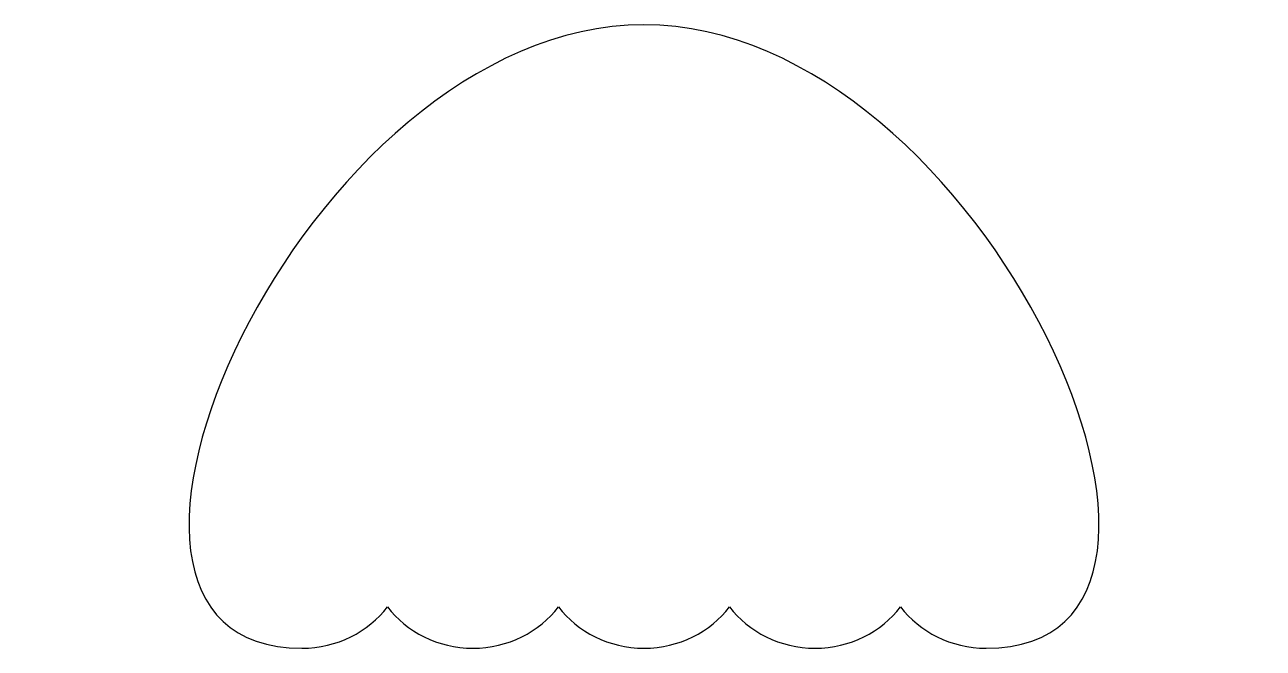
# Model space of a CAD drawing. Header units: centimetres. Extents: x -7.1 to 7.1, y -3.6 to 3.6.
import ezdxf

# ---------------------------------------------------------------- set-up
doc = ezdxf.new("R2010")
doc.units = ezdxf.units.CM
doc.header["$MEASUREMENT"] = 0
doc.layers.add('Camada 1', color=7, linetype='Continuous')

msp = doc.modelspace()

# ---------------------------------------------------------------- linework, layer by layer
at = {"layer": 'Camada 1'}
msp.add_open_spline([(-0.00003, 3.5957), (3.92014, 3.5957), (7.14221, -3.5957), (3.9462, -3.5957), (3.9462, -3.5957), (3.54001, -3.5957), (3.17946, -3.40642), (2.95965, -3.11715), (2.95965, -3.11715), (2.73978, -3.40642), (2.37929, -3.5957), (1.97305, -3.5957), (1.97305, -3.5957), (1.56691, -3.5957), (1.20634, -3.40642), (0.98655, -3.11715), (0.98655, -3.11715), (0.7666, -3.40642), (0.40619, -3.5957), (-0.00003, -3.5957), (-0.00003, -3.5957), (-0.40619, -3.5957), (-0.76671, -3.40642), (-0.98653, -3.11715), (-0.98653, -3.11715), (-1.20637, -3.40642), (-1.56697, -3.5957), (-1.97316, -3.5957), (-1.97316, -3.5957), (-2.37932, -3.5957), (-2.73984, -3.40642), (-2.95966, -3.11715), (-2.95966, -3.11715), (-3.17953, -3.40642), (-3.5401, -3.5957), (-3.94629, -3.5957), (-3.94629, -3.5957), (-7.14219, -3.5957), (-3.9202, 3.5957), (-0.00003, 3.5957), (-0.00003, 3.5957), (-0.00003, 3.5957), (-0.00003, 3.5957), (-0.00003, 3.5957)], degree=3, knots=[0, 0, 0, 0, 0.08333333, 0.08333333, 0.08333333, 0.08333333, 0.16666667, 0.16666667, 0.16666667, 0.16666667, 0.25, 0.25, 0.25, 0.25, 0.33333333, 0.33333333, 0.33333333, 0.33333333, 0.41666667, 0.41666667, 0.41666667, 0.41666667, 0.5, 0.5, 0.5, 0.5, 0.58333333, 0.58333333, 0.58333333, 0.58333333, 0.66666667, 0.66666667, 0.66666667, 0.66666667, 0.75, 0.75, 0.75, 0.75, 0.83333333, 0.83333333, 0.83333333, 0.83333333, 1, 1, 1, 1], dxfattribs=at)

doc.saveas('drawing.dxf')
